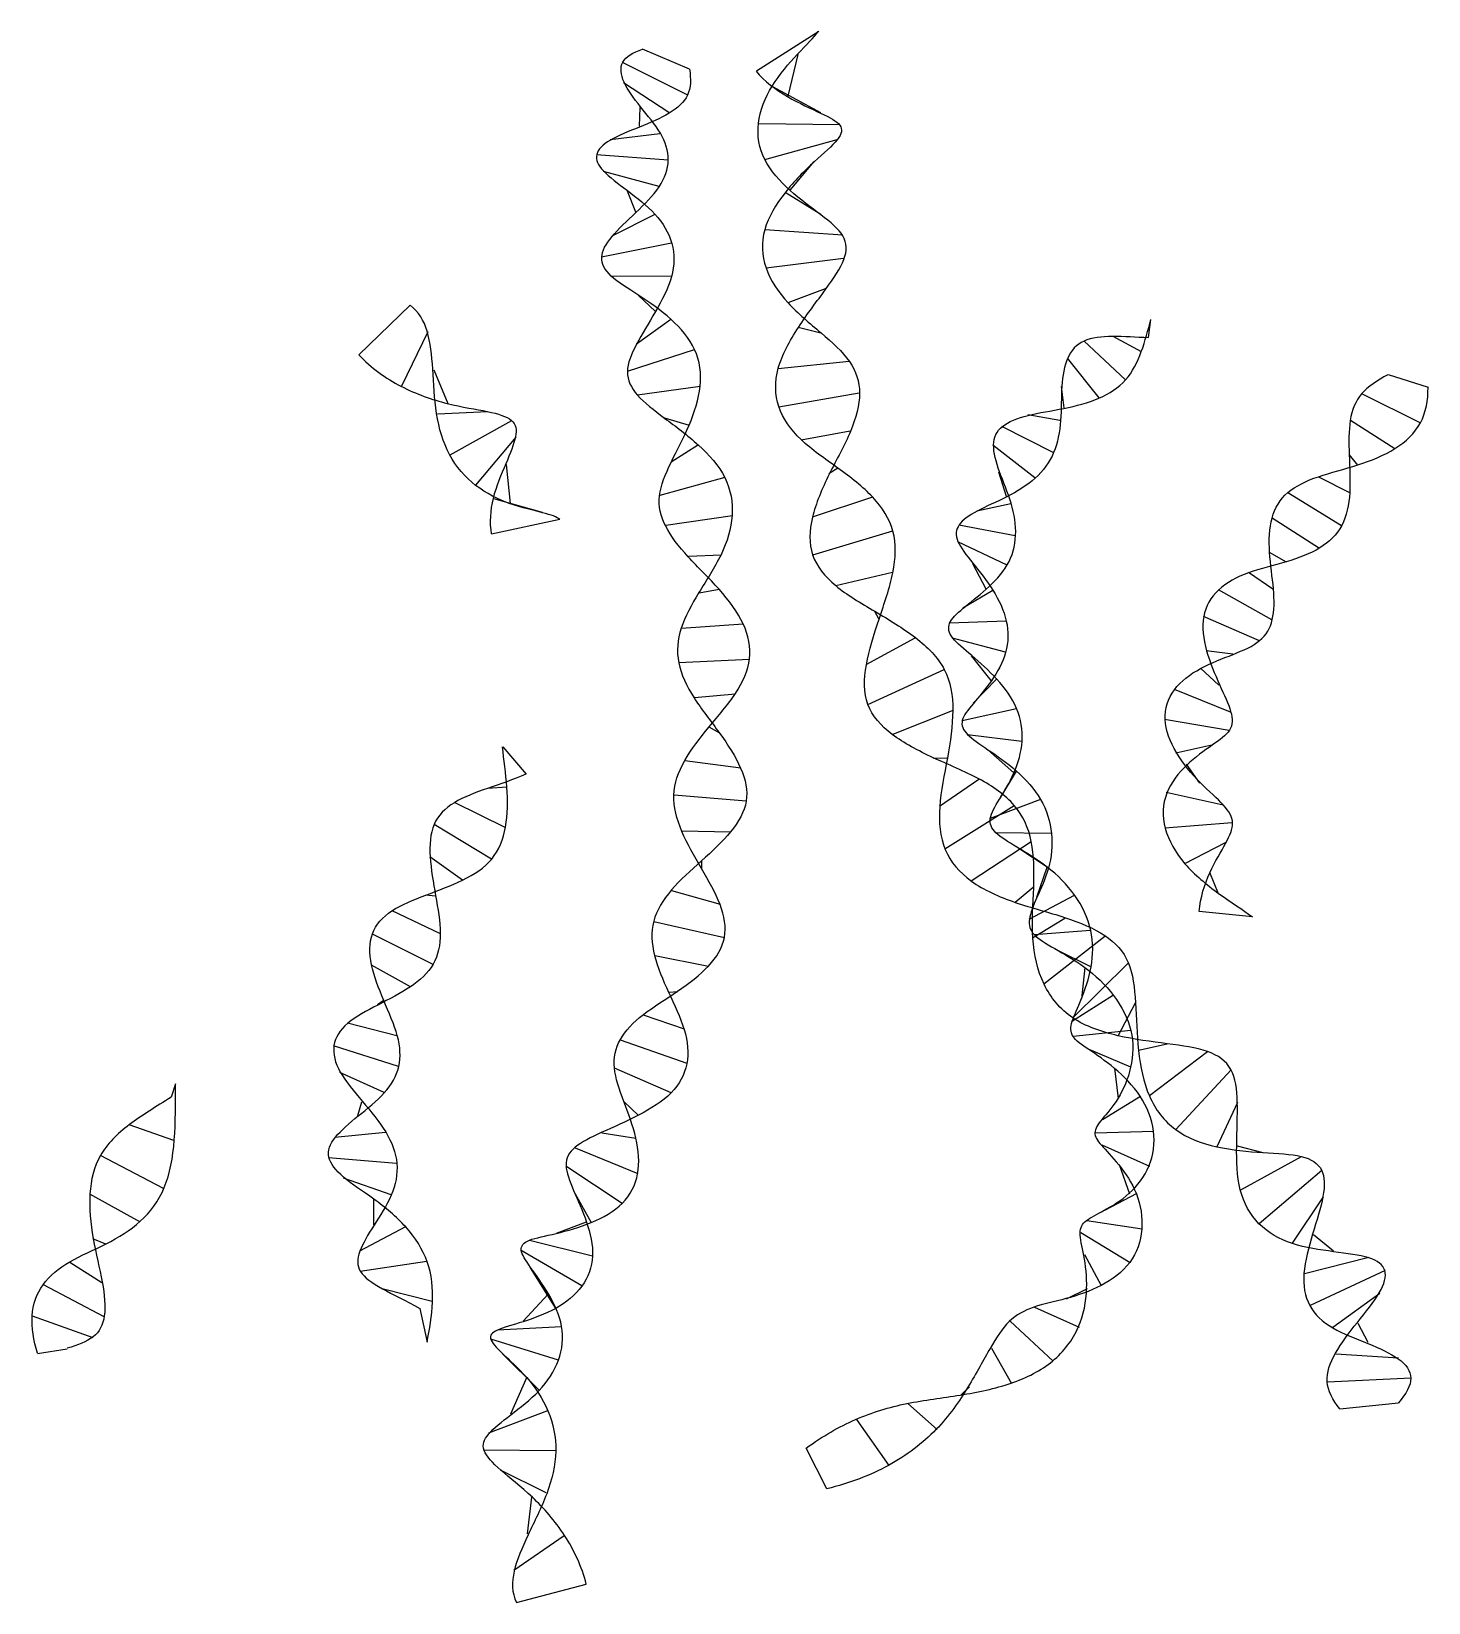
# Model space of a CAD drawing. Header units: centimetres. Extents: x -910 to 534, y -710 to 913.
import ezdxf

# ---------------------------------------------------------------- set-up
doc = ezdxf.new("R2010")
doc.units = ezdxf.units.CM
doc.layers.add('DNA', color=7, linetype='Continuous')
doc.layers.add('亮色DNA', color=40, linetype='Continuous', true_color=0xffbf00)

msp = doc.modelspace()

# ---------------------------------------------------------------- linework, layer by layer
at = {"layer": 'DNA'}
for p, q in [((-229.8, 874.1, -94.1), (-278.2, 895, -41.7)), ((-232.1, 847.7, -73.8), (-299.1, 881.1, -71.4)), ((-251, 829.5, -53.1), (-298, 860.1, -102.3)), ((-281.6, 815.3, -47.3), (-280.9, 834.6, -119.3)), ((-311.7, 801.6, -62.3), (-260.3, 807.7, -116.4)), ((-325.9, 786, -93.1), (-252, 780.6, -98.8)), ((-318.9, 768.8, -126.2), (-261.6, 753.4, -79.9)), ((-294.2, 748.5, -145.8), (-285.6, 726.8, -75.4)), ((-265.7, 724.2, -146.8), (-310.2, 701.8, -90.4)), ((-248.3, 694.3, -131.5), (-320.6, 680.1, -122.2)), ((-248.7, 660, -114.3), (-310.7, 660.4, -156.5)), ((-265.2, 624, -108.6), (-282.4, 640.5, -179.2)), ((-518.5, 630.3, -234.9), (-571.5, 579, -225.8)), ((-500, 602.8, -186.5), (-527.5, 546.7, -225)), ((-284.6, 590.5, -122.1), (-249.1, 615.8, -182.7)), ((244.4, 597, -90.3), (246.7, 615.4, -149.8)), ((177.7, 593.5, -124.4), (220.5, 553.2, -136.8)), ((207.6, 598.3, -100.8), (236.7, 582.3, -149.9)), ((-294, 562, -152.2), (-224.6, 584.4, -169.1)), ((160.5, 575.7, -151.9), (193.1, 534.6, -120.1)), ((-494.1, 563.6, -150.6), (-479.6, 528.8, -214.3)), ((533.7, 545.4, -238.3), (492.3, 558.2, -183.1)), ((-283.5, 537.6, -186.3), (-218.8, 546.5, -150.8)), ((154.2, 546.4, -171), (157, 524.3, -113)), ((525.6, 508.5, -219.2), (464.7, 538.7, -208.8)), ((-490.2, 518, -134.6), (-438.3, 520.5, -186.6)), ((-477.1, 475.8, -134.1), (-413.3, 511, -145.9)), ((-255.5, 513.9, -211.2), (-230.3, 506.3, -140.8)), ((146, 478.2, -163.7), (93, 505.1, -148.3)), ((152.9, 511.1, -174), (119.7, 516.9, -123.2)), ((499, 481.7, -196.7), (453.1, 511.3, -236.9)), ((-450.4, 444.2, -138.7), (-409, 493.8, -103)), ((-220.6, 486, -215.9), (-248.8, 468, -149.6)), ((127.1, 451.9, -149.3), (83.7, 485.7, -178.4)), ((460.5, 464.9, -184), (451.9, 475.7, -253.9)), ((-414.9, 425.5, -133.7), (-419, 465.6, -72.2)), ((97.7, 432.7, -144.3), (89.9, 457.9, -200.2)), ((-193.2, 452.1, -202.6), (-260.6, 433.6, -174.7)), ((420, 453, -190.5), (452.2, 436.6, -250.3)), ((-381.6, 416.2, -112.6), (-432.1, 430.1, -60.2)), ((67.2, 417.9, -155.5), (102, 425.4, -206.7)), ((388.3, 436.8, -212), (443.8, 402.5, -229.9)), ((-363.6, 408.9, -77.1), (-434.2, 393.6, -64.6)), ((-185.5, 412.8, -180.4), (-254.2, 402.5, -206.7)), ((372.1, 410.5, -238.1), (421.1, 379.3, -203.1)), ((48.4, 403.3, -182), (106.8, 392.3, -198.7)), ((47.2, 386, -213.4), (98.2, 362.1, -186.5)), ((369.2, 375, -253.1), (386.5, 365.2, -185.2)), ((-196.9, 372, -163.7), (-230.9, 370.7, -230.6)), ((62.6, 363.2, -236.9), (76.4, 337.2, -182.7)), ((373, 337, -248.3), (347.7, 354, -184.9)), ((-219.7, 333.2, -163.6), (-199, 336.9, -235.1)), ((83.4, 335.5, -245.6), (52.6, 317.3, -194.4)), ((371.9, 305.1, -224.6), (316.6, 336.3, -201.1)), ((358.9, 283.5, -193.2), (301.1, 308.6, -222.7)), ((-238.1, 296.5, -181), (-174.2, 300.9, -219.6)), ((97.3, 303.9, -239.6), (38.7, 301.6, -221.4)), ((96.6, 271.7, -229.4), (42, 286.1, -253.4)), ((-240.7, 261, -208.2), (-167.7, 264.5, -192.2)), ((81.9, 242.5, -226.1), (61.7, 267.9, -278.9)), ((331.5, 269.5, -169.3), (303.9, 273, -234.2)), ((63.3, 218.9, -238.5), (87.5, 243.7, -289.6)), ((298, 255.3, -161.5), (317.2, 237.7, -227.2)), ((-224.8, 224.8, -229.6), (-182.2, 228.6, -168.7)), ((270.9, 233.4, -171.1), (328.8, 210.1, -200.5)), ((51.9, 201.2, -265.5), (108.1, 213.6, -286.4)), ((261, 202.5, -186.6), (327.8, 191.1, -165.5)), ((-198.6, 188.2, -234.4), (-209.4, 194.1, -160.4)), ((57.4, 186.6, -298.6), (113.6, 179.9, -278)), ((-422.6, 173.9, -125), (-398.5, 145.8, -65.3)), ((78.5, 170.8, -326.4), (105.2, 147.1, -275.5)), ((272.8, 167.6, -194.9), (309.8, 176, -135.3)), ((-176.9, 152, -218.2), (-234.5, 159.5, -172)), ((107.7, 148.9, -339.8), (90.3, 120, -288.4)), ((297.4, 136.5, -185.9), (283.6, 155.9, -120.1)), ((-418.5, 132.1, -130.9), (-438.3, 131, -65.1)), ((-420.1, 90.7, -116.2), (-472.6, 116.4, -81.9)), ((-171.1, 117.6, -189.5), (-245.8, 124, -195.5)), ((132.9, 119.6, -340), (80.9, 99.8, -315.5)), ((321.4, 113.5, -158.2), (262.7, 126.6, -121.2)), ((-434.3, 57.7, -91.2), (-493.7, 93.8, -106.6)), ((-187.3, 85.8, -162.3), (-237.4, 86.6, -217.1)), ((144.1, 84.4, -333.5), (86.7, 85.1, -350.1)), ((331, 95.2, -120.1), (261.1, 90, -129.7)), ((140.9, 48.8, -332.5), (108.3, 70.1, -380.3)), ((323.6, 74.7, -83), (281.5, 53.1, -134.4)), ((-464.2, 36.2, -69.6), (-497.9, 60.1, -126.1)), ((-217.3, 55.7, -149.5), (-217.3, 48.3, -224.3)), ((129.1, 18.4, -345.3), (139.6, 49.7, -397.6)), ((307.3, 44.4, -58.2), (316.5, 22.3, -123.2)), ((-502.3, 20.8, -62.9), (-492.4, 20, -129.8)), ((-248.3, 25.6, -157.7), (-198.1, 11.2, -210.7)), ((121.2, -4.2, -373.1), (168.1, 20.5, -401.2)), ((-537.4, 4.6, -74.9), (-487.5, -19, -114.5)), ((351.7, -1.9, -93.8), (296.9, 3.6, -48.1)), ((-266.6, -6.6, -180), (-193.6, -23, -183.8)), ((126.2, -20, -409.1), (184.6, -15.7, -397.3)), ((-557.7, -19.3, -97.4), (-494.9, -50.7, -88.9)), ((-265.7, -41.8, -204.4), (-210.1, -52.8, -155.9)), ((147.5, -34.7, -441.7), (185.1, -53.5, -397.6)), ((-558.8, -51.5, -118.6), (-518.3, -73.9, -65.5)), ((178.7, -54, -462.9), (175.3, -86.4, -409.6)), ((-251.3, -79.6, -216), (-242, -79.1, -142.1)), ((-546.2, -88.5, -125.2), (-552, -92.6, -57.9)), ((208.4, -82.9, -469.2), (165.8, -109.7, -436.5)), ((-532, -124.7, -114.6), (-583.3, -111.7, -69.4)), ((-235.1, -117.9, -208.9), (-277.4, -103.3, -148.7)), ((-232.3, -153.4, -186.6), (-301.2, -129.1, -172.7)), ((226.3, -119.3, -467.3), (166.5, -125.3, -471.5)), ((-530.4, -156.3, -92), (-597.7, -135.2, -94.9)), ((226.2, -157.3, -466.2), (183, -138.9, -505.1)), ((-248.8, -183.7, -161.7), (-307.2, -158.2, -201.7)), ((213.3, -189.5, -474.8), (209.5, -158.1, -528.5)), ((-760.8, -174.4, -174.4), (-765.3, -188.1, -101.5)), ((-545.4, -183.4, -71.3), (-591.2, -162.7, -120.9)), ((-572.3, -207.1, -66.3), (-568.2, -193, -133.7)), ((-282.5, -207.1, -149.6), (-297.6, -192.6, -220.8)), ((196.9, -211.1, -496.9), (236, -187, -537.3)), ((-762.6, -233, -173.6), (-808.6, -216.7, -118.7)), ((-596.1, -229.5, -81.3), (-543.9, -224.2, -129.2)), ((-320.4, -225.1, -157.1), (-285.1, -230.4, -223.3)), ((189.3, -224.9, -528.5), (249.9, -223.2, -535.7)), ((-348, -240.6, -184), (-283.3, -267.1, -209.2)), ((196.1, -237.5, -561.7), (245.3, -259.6, -531.1)), ((-773.1, -282.4, -155.7), (-838.4, -248.4, -147.4)), ((-602.8, -250.5, -111.9), (-532.4, -256.2, -111.9)), ((-357.5, -259.1, -217.8), (-299.2, -297.6, -190.6)), ((214.1, -257.6, -586.3), (224.9, -288, -533.6)), ((-587.6, -271.4, -143.3), (-538.3, -288.8, -96.9)), ((-797.8, -317.1, -132.5), (-849.4, -288.4, -176.2)), ((-349.7, -284.9, -245.1), (-331.3, -317.7, -180.6)), ((232.4, -287.8, -597.7), (199.1, -305.4, -547.8)), ((-556.1, -293.9, -162.7), (-556.2, -320, -97.1)), ((-523.3, -322.1, -164.5), (-570.9, -347.2, -118.6)), ((-336.4, -317.4, -255.8), (-367.7, -329.1, -189)), ((238, -324.6, -595.3), (180.7, -315.8, -574.3)), ((-832.9, -340.1, -118.8), (-846.1, -334.6, -191.1)), ((-330.1, -352.3, -249.5), (-395.2, -336.2, -216.1)), ((225.4, -359.2, -586.7), (174.4, -328.2, -605.5)), ((-341.2, -383.2, -235.7), (-403.8, -346.7, -252.3)), ((195.7, -383.2, -581.7), (178.6, -351.2, -631.6)), ((-870.1, -358.5, -122.3), (-837, -379.6, -184.7)), ((-501.1, -357.8, -155.3), (-570.2, -368.4, -155.3)), ((-368.2, -406, -227.5), (-394.2, -364.4, -284.5)), ((-897.5, -381.9, -140.4), (-834.9, -414.9, -160.3)), ((-495.7, -399.4, -149.3), (-547.4, -386.3, -193.5)), ((159.6, -396.5, -588), (181.5, -385.8, -645.1)), ((-401.8, -419.7, -237), (-375.8, -391.8, -300.7)), ((126.7, -405, -608.6), (172.7, -425.8, -642.4)), ((-908.8, -414.2, -162.2), (-846.4, -436.5, -129)), ((-508.5, -406.5, -221.2), (-500.9, -441.4, -159.1)), ((101.6, -419.8, -637.2), (145.9, -461, -630.2)), ((-435.4, -438, -303.5), (-365.5, -459.6, -290.9)), ((-428.3, -428.6, -264.6), (-362.2, -425, -300.5)), ((-903.4, -452.9, -172.7), (-872.8, -448.1, -106.3)), ((-423.1, -453.3, -339.5), (-385.5, -490.7, -286.4)), ((82.1, -447.5, -663.6), (103, -484.1, -617.9)), ((-398.3, -478.1, -360.9), (-414.7, -515.6, -298.5)), ((59.4, -487.5, -676.5), (50.5, -496.2, -616.8)), ((-376.4, -512.3, -365.9), (-437.5, -535.4, -329.8)), ((26.1, -531.6, -672.3), (-4.2, -504.8, -629.9)), ((-23.4, -568.8, -654.8), (-57.1, -521.2, -653)), ((-87.9, -592.8, -634.7), (-109.3, -550.8, -675.2)), ((-368.4, -553.5, -361.3), (-442.3, -552.8, -373.2)), ((-377.9, -597.2, -361.8), (-424.9, -573.6, -414.4)), ((-397.1, -639.4, -378), (-392.6, -601.5, -442.6)), ((-411.4, -677, -414.4), (-359.2, -641, -453.4)), ((-408.7, -710.4, -463.4), (-336.5, -691.5, -454.2))]:
    msp.add_line(p, q, dxfattribs=at)
for points in [[(-336.5, -691.5, -454.2), (-341, -673.1, -454.2), (-356.9, -639.5, -455.3), (-392.2, -599.4, -445.9), (-427.3, -572.7, -416.9), (-446, -552.5, -374), (-440.4, -536.8, -327.9), (-415.7, -517.2, -295.5), (-383.3, -492.7, -283.7), (-362.4, -460.6, -290.1), (-358.6, -424.8, -302.5), (-374.7, -390.5, -303.5), (-395.5, -362.2, -287.7), (-406.8, -345.1, -252.9), (-398.7, -335.2, -214.5), (-369, -329.9, -185.7), (-330.6, -319.1, -177.3), (-296, -299.7, -189.5), (-280.3, -268.4, -210.2), (-283.2, -230.6, -227), (-298.2, -191.9, -224), (-310.4, -156.8, -203.9), (-304.3, -128.1, -171.9), (-279.8, -102.4, -145.7), (-241.4, -79.2, -138.5), (-207.4, -53.1, -153.2), (-189.9, -24, -184.2), (-195.6, 10.6, -213), (-217.4, 47.9, -228.3), (-239.6, 86.7, -219.6), (-250, 124.4, -195.9), (-237, 159.8, -169.9), (-210.2, 194.5, -156.4), (-179.9, 228.7, -165.9), (-164.1, 264.8, -191.1), (-171.1, 301, -221.8), (-197.8, 337.2, -238.4), (-232.9, 370.5, -234.2), (-257.3, 402.1, -207.9), (-264.3, 432.6, -173.1), (-250, 467.2, -146.6), (-229, 505.9, -136.9), (-215.7, 546.9, -149.4), (-220.9, 585.6, -169.7), (-247.6, 616.9, -185.9), (-283, 641.4, -182.7), (-314.1, 660.3, -158.5), (-324, 679.5, -121.9), (-312.5, 700.5, -87.2), (-285.2, 725.8, -72.2), (-258.5, 752.5, -77.3), (-248.7, 780.4, -99.2), (-257.4, 808, -119.1), (-281.1, 835.5, -122.8), (-300.1, 861.6, -104.9), (-302.6, 882.8, -71), (-288.2, 891.6, -49.9), (-278.2, 895, -41.7)], [(-229.8, 874.1, -94.1), (-228.2, 863.9, -89), (-228.6, 846, -74.2), (-248.8, 828.1, -50.5), (-281.4, 814.2, -43.8), (-314.6, 801.4, -59.6), (-329.3, 786.2, -92.7), (-322, 769.6, -128.7), (-294.6, 749.4, -149), (-263.3, 725.4, -149.9), (-245, 695, -131.8), (-245.3, 659.9, -112.2), (-264.6, 623.2, -105.1), (-286.1, 589.2, -118.9), (-297.7, 561, -151.5), (-286.6, 537.1, -187.8), (-256.8, 514.4, -215), (-219.4, 486.8, -218.9), (-189.5, 453.1, -204.2), (-182.5, 413.3, -179.1), (-195, 372, -160.2), (-221, 333.1, -160.3), (-241.2, 296.2, -178.8), (-244.3, 260.9, -209.2), (-227.1, 224.6, -232.3), (-197.8, 188, -238.4), (-174.3, 151.6, -220.4), (-167, 117.3, -189.1), (-185.1, 85.8, -159.8), (-217.1, 56, -145.4), (-250.8, 26.4, -155.4), (-270.3, -5.8, -179.6), (-268.3, -41.2, -207), (-252, -79.7, -219.6), (-232.7, -118.6, -212), (-229.3, -154.5, -187.4), (-245.6, -185, -159.5), (-281.8, -207.7, -146.4), (-322.3, -224.9, -153.5), (-351, -239.2, -183), (-360.7, -257.2, -219), (-350.3, -283.3, -248.3), (-335.1, -316.7, -259.2), (-326.6, -353.3, -251), (-338.2, -384.8, -235.2), (-366.8, -408.2, -224.3), (-403, -421, -234.2), (-431.9, -428.8, -262.6), (-438.6, -436.9, -304.2), (-425.3, -451.4, -342.2), (-397.3, -476.3, -363.8), (-373.5, -511.1, -368), (-364.7, -553.5, -360.4), (-375.5, -598.3, -359.5), (-397.5, -641.4, -374.5), (-413.7, -678.8, -412.6), (-413.4, -699.9, -446.4), (-408.7, -710.4, -463.4)], [(244.3, 596.7, -90.4), (231.6, 597, -90.9), (206.3, 599, -98.6), (175.3, 595.7, -123.7), (159.1, 577.6, -153.4), (153.9, 547.6, -174), (154.7, 510.8, -176.4), (148.6, 476.9, -164.7), (129.3, 450.2, -147.6), (98.2, 431.4, -141.8), (65.2, 417.6, -152.7), (45.8, 403.8, -181.2), (44.3, 387.3, -214.8), (62.1, 364.4, -239.3), (84.9, 336.5, -248.4), (100.1, 304, -240.2), (99.5, 271, -228.4), (82.7, 241.2, -223.4), (62.3, 217.6, -236.1), (48.8, 200.6, -264.5), (54.8, 186.8, -299.4), (77, 172.2, -329.2), (108.5, 150.2, -342.1), (135.6, 120.6, -341.4), (146.7, 84.3, -332.5), (142.8, 47.7, -330.1), (128.3, 16.9, -342.7), (119.1, -5.6, -371.6), (123.1, -20.1, -409.9), (145.7, -33.9, -443.7), (178.9, -52.2, -465.8), (210.3, -81.7, -470.7), (229.6, -119, -467.2), (228.1, -158.2, -464.3), (213.7, -191.2, -472), (194.8, -212.1, -495), (186.4, -225.2, -528), (193.7, -236.3, -563.4), (213.4, -256.3, -588.8), (234.3, -286.8, -600.3), (240.5, -325, -596.3), (228.2, -360.9, -585.7), (196.4, -384.6, -579.4), (158.5, -397.3, -584.9), (124.5, -403.8, -607.1), (99.3, -417.8, -637.3), (81.3, -445.6, -666), (59.5, -487, -679.3), (27.9, -533.1, -674.5), (-22, -571, -655), (-64.3, -587.1, -640.3), (-87.9, -592.8, -634.7)], [(-571.5, 579, -225.8), (-558.6, 565.4, -225.8), (-528.7, 544.2, -226.9), (-478.9, 526.9, -217.6), (-435.8, 520.8, -189), (-410, 512.6, -146.6), (-407.2, 496.4, -101.1), (-418.9, 467.6, -69.2), (-435, 430.8, -57.5), (-436.6, 405.6, -61.8), (-434.6, 393.9, -64.9)], [(-765.3, -188.1, -101.5), (-780.9, -198.1, -104.1), (-810.7, -215.8, -116.2), (-841.9, -246.7, -146.8), (-851.6, -287, -178.5), (-847.1, -334.3, -194.8), (-835.1, -380.7, -187.7), (-832, -416.5, -161.5), (-843.1, -437.6, -127.1), (-861.9, -444.5, -111.2), (-872.6, -447.7, -106)]]:
    msp.add_open_spline(points, degree=3, dxfattribs=at)
for points, knots in [([(-363.8, 408.8, -77.2), (-366.5, 411.5, -90.3), (-378.8, 415.6, -115.3), (-414.9, 423.4, -136.5), (-452.3, 441.8, -140.7), (-480.4, 474.1, -133.2), (-492.8, 517.8, -132.3), (-494.7, 565.4, -147.1), (-498.9, 605.5, -184.8), (-509.4, 623.5, -218.1), (-518.5, 630.3, -234.9)], [-74.289795, -74.289795, -74.289795, -74.289795, -65.01084, -55.723577, -46.436314, -37.149052, -27.861789, -18.574526, -9.287263, 0, 0, 0, 0]), ([(-109.3, -550.8, -675.2), (-92.1, -538.5, -669.4), (-58.8, -519.1, -652.9), (-5.7, -503.2, -627.7), (50.1, -496.8, -614), (104, -485.7, -615.4), (148.1, -463.1, -630.1), (175.1, -426.9, -643.9), (182.5, -385.2, -648.2), (177.9, -349.8, -633.9), (171.6, -326.5, -606.5), (178.1, -315.4, -573.3), (197.2, -306.3, -545.1), (225.6, -289.5, -531.2), (247.7, -260.8, -529.3), (252.9, -223.1, -536.3), (238.1, -185.8, -539.1), (209.1, -156.6, -531.4), (181.1, -138, -507), (163.3, -125.7, -471.6), (163.9, -110.9, -435), (175, -88.1, -406.7), (187, -54.4, -395.7), (187.7, -15.5, -396.5), (170.3, 21.7, -402.7), (140.3, 51.3, -400.1), (106.5, 71.1, -382.8), (84.1, 85.3, -351), (78.1, 98.7, -314.1), (89.4, 118.8, -286.1), (106.7, 145.8, -272.7), (116.2, 179.6, -277.1), (111.1, 214.2, -287.4), (88.5, 244.9, -292.1), (60.9, 269.3, -281.6), (39.1, 286.7, -254.5), (35.9, 301.6, -220.7), (51.1, 316.2, -191.7), (77, 336.1, -180.3), (101, 360.8, -185), (109.4, 391.8, -199.5), (104, 425.8, -209.4), (89.3, 459, -202.8), (81.7, 487.5, -180.1), (90.3, 506.3, -147.3), (118.1, 517.4, -120.9), (157.2, 522.9, -109.9), (194.6, 532.8, -118.6), (222.8, 551, -137.5), (238, 581.6, -152.1), (243.9, 604.8, -152.7), (246.9, 615.3, -149.6), (246.9, 615.3, -149.6)], [0, 0, 0, 0, 9.287263, 18.574526, 27.861789, 37.149052, 46.436314, 55.723577, 65.01084, 74.298103, 83.585366, 92.872629, 102.159892, 111.447155, 120.734418, 130.02168, 139.308943, 148.596206, 157.883469, 167.170732, 176.457995, 185.745258, 195.032521, 204.319784, 213.607046, 222.894309, 232.181572, 241.468835, 250.756098, 260.043361, 269.330624, 278.617887, 287.90515, 297.192412, 306.479675, 315.766938, 325.054201, 334.341464, 343.628727, 352.91599, 362.203253, 371.490516, 380.777778, 390.065041, 399.352304, 408.639567, 417.92683, 427.214093, 436.501356, 445.788619, 455.075882, 455.078451, 455.078451, 455.078451, 455.078451]), ([(491.7, 558.4, -183.4), (480.5, 552.4, -190.1), (461.4, 540.3, -208.5), (451.1, 512.7, -238.8), (451.3, 476.3, -257.7), (453.9, 435.8, -253), (446.6, 400.7, -231.1), (423.5, 377.9, -201.1), (387.5, 364.5, -181.9), (346.2, 355.1, -181.7), (314.1, 337.7, -199.8), (298, 310, -224.4), (302.6, 273.1, -237), (318.2, 236.7, -230.8), (331.5, 209.1, -201.7), (331.4, 190.4, -164.5), (311.4, 176.5, -132.4), (283.2, 156.7, -116.7), (259.6, 127.3, -119.5), (257.8, 89.7, -130), (279.4, 52, -137.2), (316.9, 21.2, -126.1), (341.8, 5.6, -106.4), (351.7, -1.9, -93.8)], [427.360951, 427.360951, 427.360951, 427.360951, 436.501356, 445.788619, 455.075882, 464.363144, 473.650407, 482.93767, 492.224933, 501.512196, 510.799459, 520.086722, 529.373985, 538.661248, 547.94851, 557.235773, 566.523036, 575.810299, 585.097562, 594.384825, 603.672088, 612.959351, 622.246614, 622.246614, 622.246614, 622.246614]), ([(296.9, 3.6, -48.1), (297.8, 18.4, -49.1), (307, 45.4, -55.2), (325.7, 76, -80.2), (334.3, 95.4, -119.8), (324.5, 113, -160), (297.8, 135.5, -189.2), (271.2, 167.2, -197.9), (257.4, 203, -187.5), (268.2, 234.5, -169.9), (297, 256.3, -157.9), (332.8, 269.4, -166.5), (362, 282.2, -191.5), (374.3, 303.7, -225.9), (374.6, 336, -251.5), (368.1, 375.5, -256.3), (369.8, 412, -240), (385.4, 438.5, -210.8), (418.4, 453.9, -187.8), (461, 464.3, -180.2), (501, 480.4, -194.9), (528.9, 506.9, -219.7), (533.3, 532.2, -233.9), (533.2, 545.5, -238.3), (533.2, 545.5, -238.3)], [-622.246614, -622.246614, -622.246614, -622.246614, -612.959351, -603.672088, -594.384825, -585.097562, -575.810299, -566.523036, -557.235773, -547.94851, -538.661248, -529.373985, -520.086722, -510.799459, -501.512196, -492.224933, -482.93767, -473.650407, -464.363144, -455.075882, -445.788619, -436.501356, -427.214093, -427.165211, -427.165211, -427.165211, -427.165211]), ([(-500.9, -441.4, -159.1), (-498.5, -428.3, -152.4), (-493.3, -400.1, -147.4), (-497.5, -357.3, -155.1), (-521.1, -321, -166.8), (-555.9, -292.5, -166), (-590.2, -270.6, -145.5), (-606.2, -250.1, -112.1), (-598.7, -229.9, -78.6), (-572.6, -207.6, -63.2), (-542.8, -184.5, -68.6), (-527.4, -157.3, -91.9), (-529.1, -125.4, -116.9), (-546.1, -88.3, -128.4), (-560.7, -50.3, -121.5), (-560.9, -17.9, -97.6), (-539.9, 5.9, -73.1), (-502.7, 20.7, -59.3), (-462.8, 35.2, -67), (-431.1, 55.7, -90.5), (-417.7, 89.6, -117.7), (-417.4, 132.2, -134.5), (-421.7, 160.9, -129.9), (-422.9, 173.7, -124.5), (-422.9, 173.8, -124.5)], [-622.246614, -622.246614, -622.246614, -622.246614, -612.959351, -603.672088, -594.384825, -585.097562, -575.810299, -566.523036, -557.235773, -547.94851, -538.661248, -529.373985, -520.086722, -510.799459, -501.512196, -492.224933, -482.93767, -473.650407, -464.363144, -455.075882, -445.788619, -436.501356, -427.214093, -427.165211, -427.165211, -427.165211, -427.165211]), ([(-399, 145.8, -64.9), (-411.8, 139.8, -62.3), (-439.6, 130.9, -61.6), (-475, 117.6, -80.4), (-497, 95.8, -107.3), (-499.3, 61.2, -128.8), (-492.1, 20, -133.3), (-484.9, -20.1, -116.2), (-491.8, -52.3, -88.7), (-516.3, -74.9, -62.6), (-552.1, -92.9, -54.8), (-586.1, -110.9, -67.1), (-600.7, -134.2, -95), (-593.7, -161.6, -123.6), (-567.9, -192.3, -136.7), (-541.3, -223.9, -131.9), (-529, -256.5, -111.6), (-535.6, -289.7, -94.7), (-556.5, -321.3, -93.7), (-572.9, -348.5, -116.4), (-573.9, -368.8, -155.4), (-549.8, -385.8, -195.5), (-522.9, -398.4, -214.7), (-508.5, -406.5, -221.2)], [427.360951, 427.360951, 427.360951, 427.360951, 436.501356, 445.788619, 455.075882, 464.363144, 473.650407, 482.93767, 492.224933, 501.512196, 510.799459, 520.086722, 529.373985, 538.661248, 547.94851, 557.235773, 566.523036, 575.810299, 585.097562, 594.384825, 603.672088, 612.959351, 622.246614, 622.246614, 622.246614, 622.246614]), ([(-903.5, -452.8, -172.5), (-907.3, -439.7, -171.8), (-912, -413, -164.1), (-900.5, -380.4, -139.2), (-871.9, -357.2, -119.3), (-832, -340.6, -115.1), (-795.4, -318.3, -130.3), (-769.7, -284.2, -156.3), (-760.4, -233.7, -176), (-760.9, -194.4, -177.9), (-760.8, -174.4, -174.4)], [-74.289795, -74.289795, -74.289795, -74.289795, -65.01084, -55.723577, -46.436314, -37.149052, -27.861789, -18.574526, -9.287263, 0, 0, 0, 0])]:
    msp.add_open_spline(points, degree=3, knots=knots, dxfattribs=at)
at = {"layer": '亮色DNA'}
for p, q in [((-96.3, 913.2, -99.5), (-160.7, 872.2, -140.9)), ((-117.9, 889.3, -67.6), (-128.3, 846.4, -141.1)), ((-144, 856.4, -56.6), (-94.3, 829.3, -122.5)), ((-158.2, 818.1, -66.1), (-74.5, 816.9, -85.3)), ((-151.9, 780.9, -82), (-77.2, 801.5, -43.5)), ((-125.8, 749.2, -89.3), (-100.9, 778.8, -12.2)), ((-94, 724.1, -76.9), (-131, 746.7, -2.4)), ((-71.5, 702.6, -45.4), (-152, 708.2, -14.1)), ((-70.6, 678.5, -6.4), (-150.7, 668.6, -35.5)), ((-89.5, 647.3, 24.7), (-128.1, 632.6, -51.8)), ((-117.5, 607.7, 33.4), (-94.1, 601.6, -48.9)), ((-138.2, 565, 19.3), (-64.9, 572.5, -26.8)), ((-137.6, 525.2, -9.4), (-54.6, 539.8, 6.7)), ((-114.6, 491.1, -35.2), (-63.8, 500.4, 34.4)), ((-76.7, 461.8, -43.4), (-85.7, 455.9, 42.1)), ((-40.7, 431.9, -30), (-103, 411.3, 26.1)), ((-20, 396.9, -1.8), (-102.7, 372.1, -6.1)), ((-20.1, 354.1, 23.9), (-78.8, 340.2, -37.2)), ((-34.3, 306.3, 33.5), (-38.5, 313.7, -52.9)), ((-47.4, 259, 18.7), (3.5, 286.5, -44.6)), ((-45.7, 217.8, -12.7), (33.2, 253.7, -19.7)), ((-20.4, 186.5, -45.9), (41.9, 211.6, 7.4)), ((22, 162.3, -64.6), (36.2, 162.6, 20.9)), ((69.1, 140.3, -59), (28.3, 112.4, 11.3)), ((105.6, 112.9, -34.3), (34.1, 68.1, -15.8)), ((123.1, 75.7, -2.9), (61.3, 35.1, -47.5)), ((125.4, 28.4, 17.1), (106.6, 12.9, -65.4)), ((124.4, -23.5, 17.1), (157.9, -3, -60.3)), ((136.1, -71.1, -2.2), (199.3, -21.8, -32.5)), ((166.1, -106.3, -27.9), (223.4, -49.5, 4.4)), ((212.9, -124.9, -43.2), (231, -90.8, 33.3)), ((263.8, -133.2, -37.8), (234.1, -139.8, 43.5)), ((305.4, -141.2, -9.1), (245.3, -186.8, 31.9)), ((329.8, -159.8, 30.4), (272.6, -221.6, 10.8)), ((336.4, -193.8, 65.1), (315.1, -239.3, -4.9)), ((335.9, -238.6, 80.7), (362.5, -245.4, -0.9)), ((339.7, -284, 74.1), (402.3, -249.4, 25.4)), ((358.8, -318.8, 54.2), (423.5, -263.5, 65)), ((393.2, -339.1, 36.6), (425.2, -291.3, 101.7)), ((435.6, -347.3, 37.7), (414.7, -330.4, 119.1)), ((472, -353.7, 60.4), (405.6, -370.7, 113.8)), ((488.8, -367.2, 98.6), (411.4, -403.6, 92)), ((483.3, -390.9, 134.2), (435, -426.2, 71.7)), ((460.8, -421.7, 151.5), (471, -441.5, 68.3)), ((438, -453.4, 144.8), (502.7, -457.5, 87.9)), ((429.3, -482.4, 120.8), (515.7, -478.1, 123.7)), ((441.9, -510.2, 97.4), (502.5, -503.9, 157.9))]:
    msp.add_line(p, q, dxfattribs=at)
msp.add_open_spline([(441.9, -510.2, 97.4), (434.5, -500.9, 103.4), (424.9, -482.6, 120.4), (435.1, -453.1, 147.8), (460, -420.8, 155.5), (486.1, -389.1, 137.3), (492.3, -365.4, 99), (475.6, -352.9, 57.4), (436.5, -348.1, 34.1), (391.5, -341.7, 33), (355.8, -321.4, 53.9), (336.2, -286, 76.5), (334.9, -238.1, 84.7), (337.2, -191.6, 68.7), (332.9, -156.7, 31.1), (308.2, -138.9, -10.8), (265.4, -133, -42.2), (212.1, -126.3, -46.7), (163, -109.4, -29.7), (133.3, -73.3, -0.7), (122.4, -24.7, 21.2), (126.6, 29.2, 21), (126, 77.8, -0.4), (109.2, 115.1, -35.5), (71.2, 141.9, -62.2), (21.1, 162.1, -69.2), (-23.2, 185.5, -48.4), (-50, 215.8, -12.3), (-49.6, 257.7, 21.6), (-34.2, 305.9, 38.2), (-17.2, 354.7, 26.6), (-15.7, 398.2, -1.3), (-37.8, 432.7, -33), (-76, 462.2, -47.5), (-117.5, 490.4, -38.7), (-141.3, 524.6, -10.3), (-142.2, 564.5, 22), (-118.6, 607.9, 37.1), (-87.5, 648.1, 28.9), (-66.8, 678.8, -5.3), (-67.2, 702.4, -46.8), (-92.5, 722.8, -80.6), (-126.7, 747.8, -93.2), (-155.9, 779.8, -83.7), (-162.2, 818.1, -65.5), (-146.6, 857.9, -52.9), (-117.6, 891, -64.3), (-101.3, 907.1, -85.9), (-96.8, 913.1, -99)], degree=3, knots=[-510.799459, -510.799459, -510.799459, -510.799459, -501.512196, -492.224933, -482.93767, -473.650407, -464.363144, -455.075882, -445.788619, -436.501356, -427.214093, -417.92683, -408.639567, -399.352304, -390.065041, -380.777778, -371.490516, -362.203253, -352.91599, -343.628727, -334.341464, -325.054201, -315.766938, -306.479675, -297.192412, -287.90515, -278.617887, -269.330624, -260.043361, -250.756098, -241.468835, -232.181572, -222.894309, -213.607046, -204.319784, -195.032521, -185.745258, -176.457995, -167.170732, -157.883469, -148.596206, -139.308943, -130.02168, -120.734418, -111.447155, -102.159892, -92.872629, -83.743531, -83.743531, -83.743531, -83.743531], dxfattribs=at)
msp.add_open_spline([(-161.1, 872.1, -141), (-152.4, 861.5, -143.6), (-128.7, 844.5, -144.4), (-91.7, 827.8, -126.1), (-70.6, 817, -86), (-73.2, 802.5, -41.7), (-100, 780.3, -8.3), (-132.6, 747.7, 1.4), (-156.3, 708.5, -12.7), (-154.5, 668.1, -36.6), (-130.1, 631.8, -56), (-93.1, 601.4, -52.5), (-61, 572.9, -29.4), (-50.8, 540.5, 7.6), (-60.9, 500.8, 37.9), (-86.5, 455.7, 46.2), (-105.8, 410.2, 29.1), (-107, 371, -6.7), (-81.7, 339.4, -39.9), (-38.5, 314.2, -57.6), (5.7, 287.7, -47.5), (37.5, 255.7, -20.1), (44.6, 212.7, 9.9), (37.2, 162.6, 25.5), (26.1, 111, 14.5), (30.6, 65.7, -14.6), (58.2, 33.2, -50), (105.6, 11.9, -69.2), (159.7, -1.7, -64.3), (202.2, -19.6, -34), (226.6, -46.4, 6.2), (231.7, -89.3, 36.8), (232.6, -140.1, 48), (242.4, -189, 33.6), (269.6, -224.9, 10.1), (314.2, -241.4, -8.6), (363.7, -246, -4.8), (405.7, -247.3, 23), (426.5, -261.1, 65.4), (426.9, -288.7, 105.4), (413.7, -329.6, 122.7), (402, -371.6, 116.8), (407.9, -405.2, 91.5), (432.3, -428.1, 68.6), (471.8, -442.4, 64.2), (505.7, -457.8, 84.9), (520.2, -477.7, 124.1), (510.7, -494.8, 148.5), (502.5, -503.9, 157.9)], degree=3, dxfattribs=at)

doc.saveas('drawing.dxf')
